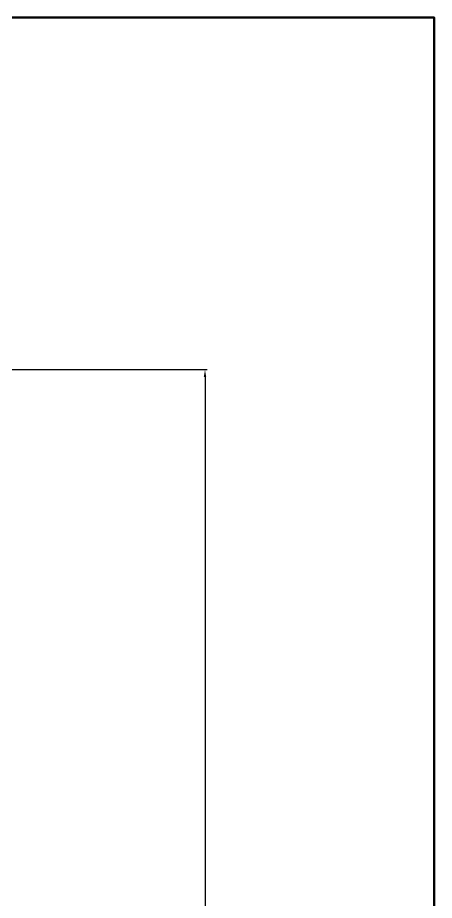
# Model space of a CAD drawing. Header units: millimetres. Extents: x 1065 to 3947, y -2666 to -625.
# Drawn here: x 2079.7 to 2261.7, y -2210.7 to -1824.6 of the extents above; entities that cross this region are included whole.
import ezdxf

# ---------------------------------------------------------------- set-up
doc = ezdxf.new("R2010")
doc.units = ezdxf.units.MM
doc.header["$PDSIZE"] = -1
doc.layers.add('dddd', color=1, linetype='Continuous')
doc.layers.add('net dam', color=7, linetype='Continuous', lineweight=35)
doc.styles.get("Standard").update_dxf_attribs({"font": 'times_0.ttf'})
doc.dimstyles.new('ISO-25', dxfattribs={"dimtxt": 2.5, "dimasz": 2.5, "dimexe": 1.25, "dimexo": 0.625, "dimtad": 1, "dimtxsty": 'Standard', "dimcen": 2.5, "dimadec": 0, "dimazin": 0, "dimtfac": 1, "dimtmove": 0, "dimatfit": 3, "dimfxl": 1, "dimarcsym": 0})

# ---------------------------------------------------------------- blocks, each defined once
blk = doc.blocks.new('*D18')
at = {"color": 0, "lineweight": -2}
for p, q in [((1961.18, -1978.52), (2162.52, -1978.52)), ((2161.52, -1981.82), (2161.52, -2250)), ((2161.52, -2524.78), (2161.52, -2256.61)), ((1940.51, -2528.08), (2162.52, -2528.08))]:
    blk.add_line(p, q, dxfattribs=at)
at = {"color": 0}
for points in [[(2160.97, -1981.82), (2162.07, -1981.82), (2161.52, -1978.52)], [(2160.97, -2524.78), (2162.07, -2524.78), (2161.52, -2528.08)]]:
    blk.add_solid(points, dxfattribs=at)
at = {"layer": 'Defpoints', "color": 0}
for p in [(1960.18, -1978.52), (1939.51, -2528.08), (2161.52, -2528.08)]:
    blk.add_point(p, dxfattribs=at)
at = {"color": 0, "lineweight": 15, "insert": (2161.52, -2253.3), "char_height": 3.5, "attachment_point": 5}
blk.add_mtext('1514', dxfattribs=at)

msp = doc.modelspace()

# ---------------------------------------------------------------- linework, layer by layer
at = {"layer": 'dddd', "lineweight": 70}
msp.add_line((1072.6932, -1824.6351), (2261.6932, -1824.6351), dxfattribs=at)
at = {"layer": 'net dam', "color": 7, "lineweight": 60}
msp.add_lwpolyline([(1072.6932, -2665.6351), (1072.6932, -1824.6351), (2261.6932, -1824.6351), (2261.6932, -2665.6351), (1072.6932, -2665.6351)], close=True, dxfattribs=at)

# ---------------------------------------------------------------- dimensions: what is measured, and where the dimension line sits
at = {"color": 1, "lineweight": 15}
dim = msp.add_linear_dim(base=(2161.52, -2528.0816), p1=(1960.178, -1978.5206), p2=(1939.511, -2528.0816), angle=90, text='1514', dimstyle='ISO-25', override={"dimtxt": 3.5, "dimasz": 3.302, "dimexe": 1, "dimexo": 1, "dimgap": 1.524, "dimtih": 1, "dimtoh": 1, "dimlfac": 5, "dimzin": 0, "dimadec": 2, "dimtzin": 0}, dxfattribs=at)
dim.commit()
dim.dimension.update_dxf_attribs({"geometry": '*D18', "text_midpoint": (2161.52, -2253.3011), "dimtype": 160})

doc.saveas('drawing.dxf')
